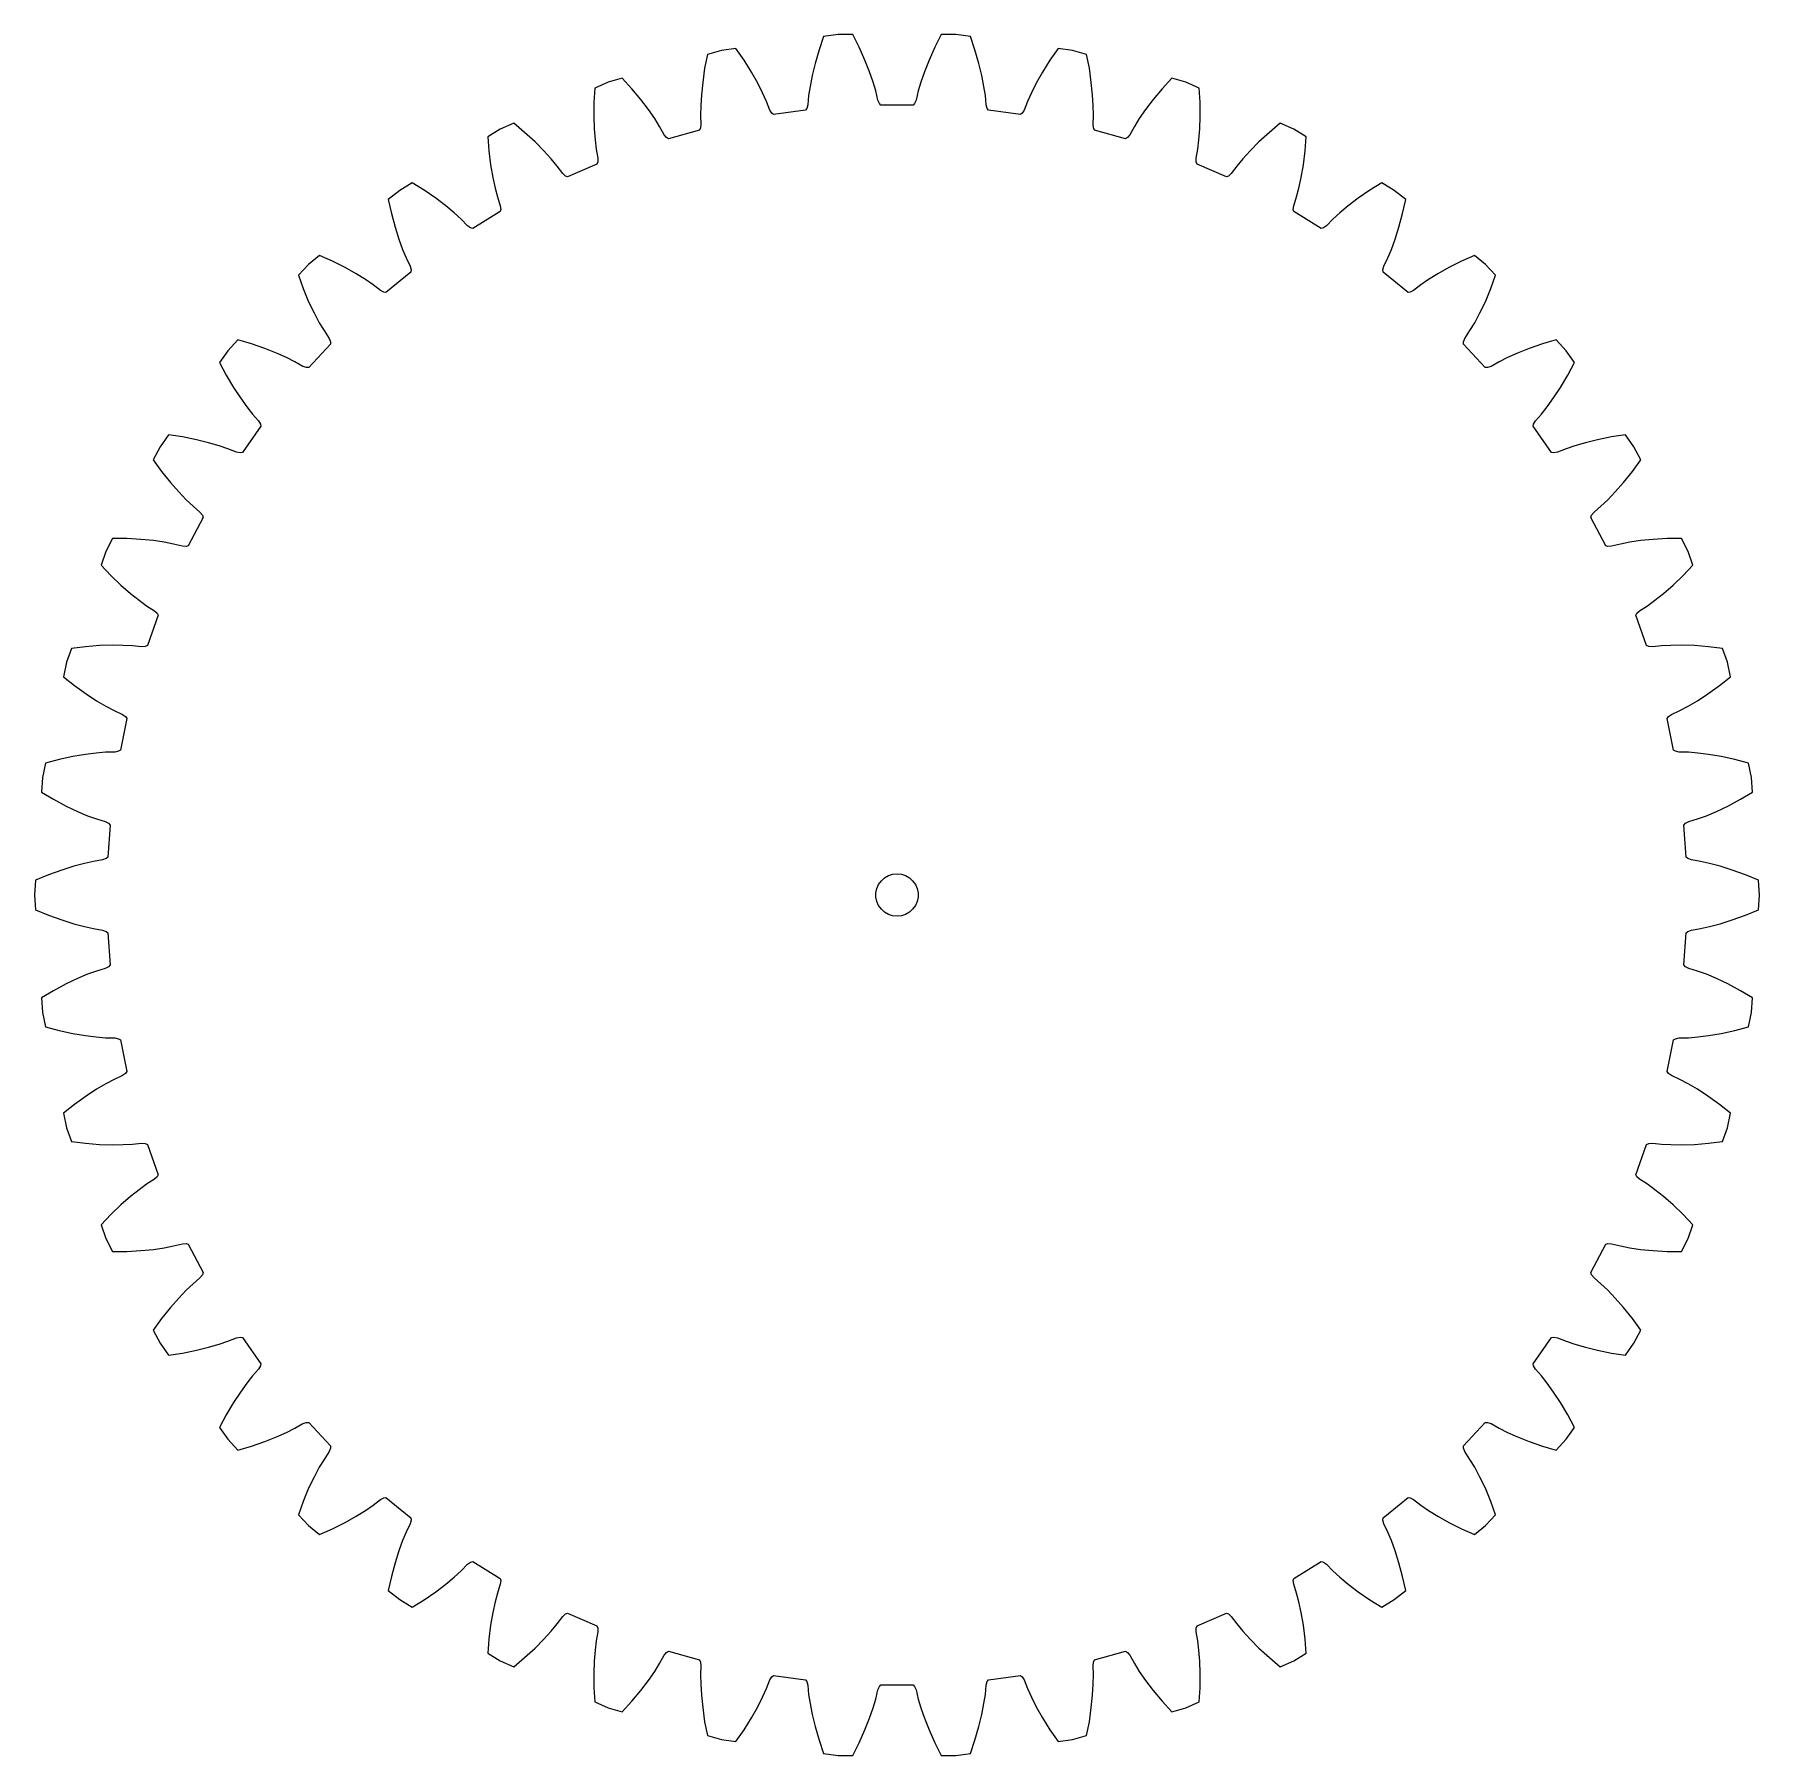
# Model space of a CAD drawing. Header units: metres. Extents: x -61 to 61, y -61 to 61.
import ezdxf

# ---------------------------------------------------------------- set-up
doc = ezdxf.new("R2010")
doc.units = ezdxf.units.M

msp = doc.modelspace()

# ---------------------------------------------------------------- linework, layer by layer
for p, q in [((-11.41, 59.98), (-12.43, 59.84)), ((-10.84, 59.16), (-11.41, 59.98)), ((-5.2, 60.83), (-5.52, 59.89)), ((-4.17, 60.97), (-5.2, 60.83)), ((-3.13, 60.97), (-4.17, 60.97)), ((-2.68, 60.08), (-3.13, 60.97)), ((-2.27, 59.16), (-2.68, 60.08)), ((2.68, 60.08), (2.27, 59.16)), ((3.13, 60.97), (2.68, 60.08)), ((4.17, 60.97), (3.13, 60.97)), ((5.2, 60.83), (4.17, 60.97)), ((5.52, 59.89), (5.2, 60.83)), ((11.41, 59.98), (10.84, 59.16)), ((12.43, 59.84), (11.41, 59.98)), ((-13.43, 59.56), (-13.63, 58.58)), ((-12.43, 59.84), (-13.43, 59.56)), ((-10.31, 58.3), (-10.84, 59.16)), ((-5.8, 58.92), (-6.02, 58.06)), ((-5.52, 59.89), (-5.8, 58.92)), ((-1.95, 58.33), (-2.27, 59.16)), ((2.27, 59.16), (1.95, 58.33)), ((5.8, 58.92), (5.52, 59.89)), ((6.02, 58.06), (5.8, 58.92)), ((10.84, 59.16), (10.31, 58.3)), ((13.43, 59.56), (12.43, 59.84)), ((13.63, 58.58), (13.43, 59.56)), ((-20.47, 57.59), (-21.42, 57.17)), ((-19.47, 57.87), (-20.47, 57.59)), ((-18.79, 57.13), (-19.47, 57.87)), ((-13.77, 57.58), (-13.86, 56.7)), ((-13.63, 58.58), (-13.77, 57.58)), ((-9.87, 57.53), (-10.31, 58.3)), ((-9.52, 56.83), (-9.87, 57.53)), ((-6.02, 58.06), (-6.16, 57.29)), ((-1.7, 57.6), (-1.95, 58.33)), ((-1.51, 56.97), (-1.7, 57.6)), ((1.7, 57.6), (1.51, 56.97)), ((1.95, 58.33), (1.7, 57.6)), ((6.16, 57.29), (6.02, 58.06)), ((9.87, 57.53), (9.52, 56.83)), ((10.31, 58.3), (9.87, 57.53)), ((13.77, 57.58), (13.63, 58.58)), ((13.86, 56.7), (13.77, 57.58)), ((19.47, 57.87), (18.79, 57.13)), ((20.47, 57.59), (19.47, 57.87)), ((21.42, 57.17), (20.47, 57.59)), ((-21.42, 57.17), (-21.48, 56.18)), ((-18.15, 56.36), (-18.79, 57.13)), ((-17.61, 55.65), (-18.15, 56.36)), ((-13.86, 56.7), (-13.91, 55.92)), ((-9.25, 56.23), (-9.52, 56.83)), ((-9.01, 55.62), (-9.25, 56.23)), ((-6.26, 56.64), (-6.33, 55.99)), ((-6.16, 57.29), (-6.26, 56.64)), ((-1.36, 56.33), (-1.51, 56.97)), ((-1.25, 56.09), (-1.36, 56.33)), ((1.36, 56.33), (1.25, 56.09)), ((1.51, 56.97), (1.36, 56.33)), ((6.26, 56.64), (6.16, 57.29)), ((6.33, 55.99), (6.26, 56.64)), ((9.25, 56.23), (9.01, 55.62)), ((9.52, 56.83), (9.25, 56.23)), ((13.91, 55.92), (13.86, 56.7)), ((18.15, 56.36), (17.61, 55.65)), ((18.79, 57.13), (18.15, 56.36)), ((21.48, 56.18), (21.42, 57.17)), ((-21.48, 56.18), (-21.49, 55.17)), ((-21.49, 55.17), (-21.46, 54.28)), ((-17.17, 55.01), (-17.61, 55.65)), ((-16.82, 54.45), (-17.17, 55.01)), ((-13.91, 55.92), (-13.92, 55.26)), ((-13.92, 55.26), (-13.89, 54.61)), ((-8.88, 55.39), (-9.01, 55.62)), ((-8.75, 55.3), (-8.88, 55.39)), ((-6.49, 55.61), (-8.75, 55.3)), ((-6.4, 55.74), (-6.49, 55.61)), ((-6.33, 55.99), (-6.4, 55.74)), ((-1.14, 55.97), (-1.25, 56.09)), ((1.14, 55.97), (-1.14, 55.97)), ((1.25, 56.09), (1.14, 55.97)), ((6.4, 55.74), (6.33, 55.99)), ((6.49, 55.61), (6.4, 55.74)), ((8.75, 55.3), (6.49, 55.61)), ((8.88, 55.39), (8.75, 55.3)), ((9.01, 55.62), (8.88, 55.39)), ((13.89, 54.61), (13.92, 55.26)), ((13.92, 55.26), (13.91, 55.92)), ((17.17, 55.01), (16.82, 54.45)), ((17.61, 55.65), (17.17, 55.01)), ((21.46, 54.28), (21.49, 55.17)), ((21.49, 55.17), (21.48, 56.18)), ((-28.12, 54.26), (-29, 53.72)), ((-27.16, 54.68), (-28.12, 54.26)), ((-26.4, 54.04), (-27.16, 54.68)), ((-25.65, 53.36), (-26.4, 54.04)), ((-21.46, 54.28), (-21.39, 53.51)), ((-16.5, 53.87), (-16.82, 54.45)), ((-16.34, 53.67), (-16.5, 53.87)), ((-14, 54.2), (-16.2, 53.59)), ((-13.93, 54.35), (-14, 54.2)), ((-13.89, 54.61), (-13.93, 54.35)), ((13.93, 54.35), (13.89, 54.61)), ((14, 54.2), (13.93, 54.35)), ((16.2, 53.59), (14, 54.2)), ((16.5, 53.87), (16.34, 53.67)), ((16.82, 54.45), (16.5, 53.87)), ((21.39, 53.51), (21.46, 54.28)), ((26.4, 54.04), (25.65, 53.36)), ((27.16, 54.68), (26.4, 54.04)), ((28.12, 54.26), (27.16, 54.68)), ((29, 53.72), (28.12, 54.26)), ((-29, 53.72), (-28.92, 52.73)), ((-28.92, 52.73), (-28.8, 51.73)), ((-25.03, 52.73), (-25.65, 53.36)), ((-24.5, 52.16), (-25.03, 52.73)), ((-21.39, 53.51), (-21.31, 52.85)), ((-21.31, 52.85), (-21.2, 52.21)), ((-16.2, 53.59), (-16.34, 53.67)), ((16.34, 53.67), (16.2, 53.59)), ((21.2, 52.21), (21.31, 52.85)), ((21.31, 52.85), (21.39, 53.51)), ((25.03, 52.73), (24.5, 52.16)), ((25.65, 53.36), (25.03, 52.73)), ((28.8, 51.73), (28.92, 52.73)), ((28.92, 52.73), (29, 53.72)), ((-28.8, 51.73), (-28.65, 50.85)), ((-24.08, 51.65), (-24.5, 52.16)), ((-23.68, 51.13), (-24.08, 51.65)), ((-21.26, 51.79), (-23.34, 50.89)), ((-21.2, 51.94), (-21.26, 51.79)), ((-21.2, 52.21), (-21.2, 51.94)), ((21.2, 51.94), (21.2, 52.21)), ((21.26, 51.79), (21.2, 51.94)), ((23.34, 50.89), (21.26, 51.79)), ((24.08, 51.65), (23.68, 51.13)), ((24.5, 52.16), (24.08, 51.65)), ((28.65, 50.85), (28.8, 51.73)), ((-34.36, 50.47), (-35.24, 49.93)), ((-33.51, 49.94), (-34.36, 50.47)), ((-28.65, 50.85), (-28.48, 50.09)), ((-23.5, 50.94), (-23.68, 51.13)), ((-23.34, 50.89), (-23.5, 50.94)), ((23.5, 50.94), (23.34, 50.89)), ((23.68, 51.13), (23.5, 50.94)), ((28.48, 50.09), (28.65, 50.85)), ((34.36, 50.47), (33.51, 49.94)), ((35.24, 49.93), (34.36, 50.47)), ((-35.24, 49.93), (-36.05, 49.27)), ((-36.05, 49.27), (-35.83, 48.3)), ((-32.68, 49.37), (-33.51, 49.94)), ((-31.97, 48.83), (-32.68, 49.37)), ((-28.48, 50.09), (-28.31, 49.46)), ((-28.31, 49.46), (-28.11, 48.83)), ((28.11, 48.83), (28.31, 49.46)), ((28.31, 49.46), (28.48, 50.09)), ((32.68, 49.37), (31.97, 48.83)), ((33.51, 49.94), (32.68, 49.37)), ((36.05, 49.27), (35.24, 49.93)), ((35.83, 48.3), (36.05, 49.27)), ((-35.83, 48.3), (-35.57, 47.33)), ((-31.38, 48.33), (-31.97, 48.83)), ((-30.89, 47.89), (-31.38, 48.33)), ((-30.43, 47.42), (-30.89, 47.89)), ((-28.11, 48.42), (-30.06, 47.23)), ((-28.11, 48.83), (-28.07, 48.57)), ((-28.07, 48.57), (-28.11, 48.42)), ((28.07, 48.57), (28.11, 48.83)), ((28.11, 48.42), (28.07, 48.57)), ((30.06, 47.23), (28.11, 48.42)), ((30.89, 47.89), (30.43, 47.42)), ((31.38, 48.33), (30.89, 47.89)), ((31.97, 48.83), (31.38, 48.33)), ((35.57, 47.33), (35.83, 48.3)), ((-35.57, 47.33), (-35.3, 46.48)), ((-35.3, 46.48), (-35.04, 45.75)), ((-30.21, 47.27), (-30.43, 47.42)), ((-30.06, 47.23), (-30.21, 47.27)), ((30.21, 47.27), (30.06, 47.23)), ((30.43, 47.42), (30.21, 47.27)), ((35.04, 45.75), (35.3, 46.48)), ((35.3, 46.48), (35.57, 47.33)), ((-40.91, 45.32), (-41.71, 44.67)), ((-40, 44.91), (-40.91, 45.32)), ((-35.04, 45.75), (-34.78, 45.14)), ((34.78, 45.14), (35.04, 45.75)), ((40.91, 45.32), (40, 44.91)), ((41.71, 44.67), (40.91, 45.32)), ((-41.71, 44.67), (-42.42, 43.91)), ((-39.1, 44.46), (-40, 44.91)), ((-38.32, 44.02), (-39.1, 44.46)), ((-37.67, 43.61), (-38.32, 44.02)), ((-34.44, 44.14), (-36.21, 42.7)), ((-34.78, 45.14), (-34.5, 44.55)), ((-34.5, 44.55), (-34.42, 44.3)), ((-34.42, 44.3), (-34.44, 44.14)), ((34.42, 44.3), (34.5, 44.55)), ((34.44, 44.14), (34.42, 44.3)), ((36.21, 42.7), (34.44, 44.14)), ((34.5, 44.55), (34.78, 45.14)), ((38.32, 44.02), (37.67, 43.61)), ((39.1, 44.46), (38.32, 44.02)), ((40, 44.91), (39.1, 44.46)), ((42.42, 43.91), (41.71, 44.67)), ((-42.42, 43.91), (-42.08, 42.97)), ((-42.08, 42.97), (-41.69, 42.04)), ((-37.12, 43.24), (-37.67, 43.61)), ((-36.6, 42.84), (-37.12, 43.24)), ((-36.37, 42.72), (-36.6, 42.84)), ((36.6, 42.84), (36.37, 42.72)), ((37.12, 43.24), (36.6, 42.84)), ((37.67, 43.61), (37.12, 43.24)), ((41.69, 42.04), (42.08, 42.97)), ((42.08, 42.97), (42.42, 43.91)), ((-41.69, 42.04), (-41.3, 41.24)), ((-36.21, 42.7), (-36.37, 42.72)), ((36.37, 42.72), (36.21, 42.7)), ((41.3, 41.24), (41.69, 42.04)), ((-41.3, 41.24), (-40.94, 40.55)), ((-40.94, 40.55), (-40.6, 39.99)), ((40.6, 39.99), (40.94, 40.55)), ((40.94, 40.55), (41.3, 41.24)), ((-46.7, 39.33), (-47.41, 38.57)), ((-45.74, 39.05), (-46.7, 39.33)), ((-40.6, 39.99), (-40.24, 39.44)), ((-40.24, 39.44), (-40.14, 39.2)), ((-40.14, 39.2), (-40.13, 39.04)), ((40.13, 39.04), (40.14, 39.2)), ((40.14, 39.2), (40.24, 39.44)), ((40.24, 39.44), (40.6, 39.99)), ((46.7, 39.33), (45.74, 39.05)), ((47.41, 38.57), (46.7, 39.33)), ((-47.41, 38.57), (-48.01, 37.72)), ((-44.79, 38.72), (-45.74, 39.05)), ((-43.96, 38.39), (-44.79, 38.72)), ((-43.25, 38.08), (-43.96, 38.39)), ((-42.66, 37.78), (-43.25, 38.08)), ((-40.13, 39.04), (-41.68, 37.37)), ((41.68, 37.37), (40.13, 39.04)), ((43.25, 38.08), (42.66, 37.78)), ((43.96, 38.39), (43.25, 38.08)), ((44.79, 38.72), (43.96, 38.39)), ((45.74, 39.05), (44.79, 38.72)), ((48.01, 37.72), (47.41, 38.57)), ((-48.01, 37.72), (-47.54, 36.84)), ((-47.54, 36.84), (-47.02, 35.97)), ((-42.09, 37.46), (-42.66, 37.78)), ((-41.85, 37.37), (-42.09, 37.46)), ((-41.68, 37.37), (-41.85, 37.37)), ((41.85, 37.37), (41.68, 37.37)), ((42.09, 37.46), (41.85, 37.37)), ((42.66, 37.78), (42.09, 37.46)), ((47.02, 35.97), (47.54, 36.84)), ((47.54, 36.84), (48.01, 37.72)), ((-47.02, 35.97), (-46.53, 35.23)), ((46.53, 35.23), (47.02, 35.97)), ((-46.53, 35.23), (-46.08, 34.6)), ((-46.08, 34.6), (-45.67, 34.08)), ((45.67, 34.08), (46.08, 34.6)), ((46.08, 34.6), (46.53, 35.23)), ((-45.07, 33.21), (-46.38, 31.35)), ((-45.67, 34.08), (-45.24, 33.59)), ((-45.24, 33.59), (-45.1, 33.37)), ((-45.1, 33.37), (-45.07, 33.21)), ((45.07, 33.21), (45.1, 33.37)), ((46.38, 31.35), (45.07, 33.21)), ((45.1, 33.37), (45.24, 33.59)), ((45.24, 33.59), (45.67, 34.08)), ((-51.62, 32.6), (-52.22, 31.75)), ((-50.63, 32.46), (-51.62, 32.6)), ((-49.64, 32.26), (-50.63, 32.46)), ((-48.78, 32.05), (-49.64, 32.26)), ((-48.03, 31.83), (-48.78, 32.05)), ((-47.41, 31.62), (-48.03, 31.83)), ((48.03, 31.83), (47.41, 31.62)), ((48.78, 32.05), (48.03, 31.83)), ((49.64, 32.26), (48.78, 32.05)), ((50.63, 32.46), (49.64, 32.26)), ((51.62, 32.6), (50.63, 32.46)), ((52.22, 31.75), (51.62, 32.6)), ((-52.22, 31.75), (-52.7, 30.83)), ((-52.7, 30.83), (-52.11, 30.02)), ((-46.8, 31.38), (-47.41, 31.62)), ((-46.54, 31.32), (-46.8, 31.38)), ((-46.38, 31.35), (-46.54, 31.32)), ((46.54, 31.32), (46.38, 31.35)), ((46.8, 31.38), (46.54, 31.32)), ((47.41, 31.62), (46.8, 31.38)), ((52.11, 30.02), (52.7, 30.83)), ((52.7, 30.83), (52.22, 31.75)), ((-52.11, 30.02), (-51.48, 29.24)), ((51.48, 29.24), (52.11, 30.02)), ((-51.48, 29.24), (-50.9, 28.57)), ((-50.9, 28.57), (-50.36, 28)), ((50.36, 28), (50.9, 28.57)), ((50.9, 28.57), (51.48, 29.24)), ((-50.36, 28), (-49.88, 27.55)), ((-49.88, 27.55), (-49.39, 27.12)), ((-49.39, 27.12), (-49.22, 26.92)), ((-49.22, 26.92), (-49.17, 26.76)), ((49.17, 26.76), (49.22, 26.92)), ((49.22, 26.92), (49.39, 27.12)), ((49.39, 27.12), (49.88, 27.55)), ((49.88, 27.55), (50.36, 28)), ((-49.17, 26.76), (-50.22, 24.74)), ((50.22, 24.74), (49.17, 26.76)), ((-55.58, 25.27), (-56.06, 24.35)), ((-54.58, 25.26), (-55.58, 25.27)), ((-53.57, 25.2), (-54.58, 25.26)), ((-52.69, 25.11), (-53.57, 25.2)), ((-51.92, 24.99), (-52.69, 25.11)), ((-51.27, 24.87), (-51.92, 24.99)), ((-50.64, 24.71), (-51.27, 24.87)), ((-50.38, 24.69), (-50.64, 24.71)), ((-50.22, 24.74), (-50.38, 24.69)), ((50.38, 24.69), (50.22, 24.74)), ((50.64, 24.71), (50.38, 24.69)), ((51.27, 24.87), (50.64, 24.71)), ((51.92, 24.99), (51.27, 24.87)), ((52.69, 25.11), (51.92, 24.99)), ((53.57, 25.2), (52.69, 25.11)), ((54.58, 25.26), (53.57, 25.2)), ((55.58, 25.27), (54.58, 25.26)), ((56.06, 24.35), (55.58, 25.27)), ((-56.06, 24.35), (-56.4, 23.37)), ((-56.4, 23.37), (-55.71, 22.65)), ((55.71, 22.65), (56.4, 23.37)), ((56.4, 23.37), (56.06, 24.35)), ((-55.71, 22.65), (-54.99, 21.95)), ((54.99, 21.95), (55.71, 22.65)), ((-54.99, 21.95), (-54.31, 21.37)), ((-54.31, 21.37), (-53.71, 20.89)), ((-53.71, 20.89), (-53.17, 20.5)), ((53.17, 20.5), (53.71, 20.89)), ((53.71, 20.89), (54.31, 21.37)), ((54.31, 21.37), (54.99, 21.95)), ((-53.17, 20.5), (-52.62, 20.14)), ((-52.36, 19.82), (-53.12, 17.67)), ((-52.62, 20.14), (-52.43, 19.96)), ((-52.43, 19.96), (-52.36, 19.82)), ((52.36, 19.82), (52.43, 19.96)), ((53.12, 17.67), (52.36, 19.82)), ((52.43, 19.96), (52.62, 20.14)), ((52.62, 20.14), (53.17, 20.5)), ((-58.5, 17.47), (-58.85, 16.49)), ((-57.51, 17.59), (-58.5, 17.47)), ((-56.51, 17.67), (-57.51, 17.59)), ((-55.62, 17.7), (-56.51, 17.67)), ((-54.84, 17.69), (-55.62, 17.7)), ((-54.18, 17.65), (-54.84, 17.69)), ((-53.53, 17.59), (-54.18, 17.65)), ((-53.27, 17.6), (-53.53, 17.59)), ((-53.12, 17.67), (-53.27, 17.6)), ((53.27, 17.6), (53.12, 17.67)), ((53.53, 17.59), (53.27, 17.6)), ((54.18, 17.65), (53.53, 17.59)), ((54.84, 17.69), (54.18, 17.65)), ((55.62, 17.7), (54.84, 17.69)), ((56.51, 17.67), (55.62, 17.7)), ((57.51, 17.59), (56.51, 17.67)), ((58.5, 17.47), (57.51, 17.59)), ((58.85, 16.49), (58.5, 17.47)), ((-58.85, 16.49), (-59.06, 15.47)), ((59.06, 15.47), (58.85, 16.49)), ((-59.06, 15.47), (-58.28, 14.85)), ((-58.28, 14.85), (-57.46, 14.26)), ((57.46, 14.26), (58.28, 14.85)), ((58.28, 14.85), (59.06, 15.47)), ((-57.46, 14.26), (-56.72, 13.77)), ((-56.72, 13.77), (-56.05, 13.38)), ((56.05, 13.38), (56.72, 13.77)), ((56.72, 13.77), (57.46, 14.26)), ((-56.05, 13.38), (-55.47, 13.07)), ((-55.47, 13.07), (-54.88, 12.79)), ((-54.57, 12.5), (-55.03, 10.27)), ((-54.88, 12.79), (-54.66, 12.64)), ((-54.66, 12.64), (-54.57, 12.5)), ((54.57, 12.5), (54.66, 12.64)), ((55.03, 10.27), (54.57, 12.5)), ((54.66, 12.64), (54.88, 12.79)), ((54.88, 12.79), (55.47, 13.07)), ((55.47, 13.07), (56.05, 13.38)), ((-58.39, 9.81), (-59.37, 9.6)), ((-57.51, 9.96), (-58.39, 9.81)), ((-56.74, 10.06), (-57.51, 9.96)), ((-56.08, 10.11), (-56.74, 10.06)), ((-55.43, 10.13), (-56.08, 10.11)), ((-55.17, 10.18), (-55.43, 10.13)), ((-55.03, 10.27), (-55.17, 10.18)), ((55.17, 10.18), (55.03, 10.27)), ((55.43, 10.13), (55.17, 10.18)), ((56.08, 10.11), (55.43, 10.13)), ((56.74, 10.06), (56.08, 10.11)), ((57.51, 9.96), (56.74, 10.06)), ((58.39, 9.81), (57.51, 9.96)), ((59.37, 9.6), (58.39, 9.81)), ((-60.33, 9.34), (-60.55, 8.32)), ((-59.37, 9.6), (-60.33, 9.34)), ((60.33, 9.34), (59.37, 9.6)), ((60.55, 8.32), (60.33, 9.34)), ((-60.55, 8.32), (-60.62, 7.29)), ((60.62, 7.29), (60.55, 8.32)), ((-60.62, 7.29), (-59.76, 6.78)), ((-59.76, 6.78), (-58.87, 6.3)), ((-58.87, 6.3), (-58.06, 5.92)), ((58.06, 5.92), (58.87, 6.3)), ((58.87, 6.3), (59.76, 6.78)), ((59.76, 6.78), (60.62, 7.29)), ((-58.06, 5.92), (-57.35, 5.62)), ((-57.35, 5.62), (-56.73, 5.39)), ((-56.73, 5.39), (-56.11, 5.2)), ((-56.11, 5.2), (-55.87, 5.08)), ((-55.76, 4.96), (-55.92, 2.68)), ((-55.87, 5.08), (-55.76, 4.96)), ((55.76, 4.96), (55.87, 5.08)), ((55.92, 2.68), (55.76, 4.96)), ((55.87, 5.08), (56.11, 5.2)), ((56.11, 5.2), (56.73, 5.39)), ((56.73, 5.39), (57.35, 5.62)), ((57.35, 5.62), (58.06, 5.92)), ((-56.29, 2.49), (-56.94, 2.38)), ((-56.04, 2.58), (-56.29, 2.49)), ((-55.92, 2.68), (-56.04, 2.58)), ((56.04, 2.58), (55.92, 2.68)), ((56.29, 2.49), (56.04, 2.58)), ((56.94, 2.38), (56.29, 2.49)), ((-60.12, 1.42), (-61.04, 1.04)), ((-59.18, 1.77), (-60.12, 1.42)), ((-58.33, 2.04), (-59.18, 1.77)), ((-57.58, 2.24), (-58.33, 2.04)), ((-56.94, 2.38), (-57.58, 2.24)), ((-0.88, 1.21), (-0.61, 1.37)), ((-0.61, 1.37), (-0.31, 1.47)), ((-0.31, 1.47), (0, 1.5)), ((0, 1.5), (0.31, 1.47)), ((0.31, 1.47), (0.61, 1.37)), ((0.61, 1.37), (0.88, 1.21)), ((57.58, 2.24), (56.94, 2.38)), ((58.33, 2.04), (57.58, 2.24)), ((59.18, 1.77), (58.33, 2.04)), ((60.12, 1.42), (59.18, 1.77)), ((61.04, 1.04), (60.12, 1.42)), ((-61.04, 1.04), (-61.12, 0)), ((-1.49, 0.16), (-1.43, 0.46)), ((-1.49, -0.16), (-1.49, 0.16)), ((-1.43, 0.46), (-1.3, 0.75)), ((-1.3, 0.75), (-1.11, 1)), ((-1.11, 1), (-0.88, 1.21)), ((0.88, 1.21), (1.11, 1)), ((1.11, 1), (1.3, 0.75)), ((1.3, 0.75), (1.43, 0.46)), ((1.43, 0.46), (1.49, 0.16)), ((1.49, 0.16), (1.49, -0.16)), ((61.12, 0), (61.04, 1.04)), ((61.04, -1.04), (61.12, 0)), ((-61.12, 0), (-61.04, -1.04)), ((-61.04, -1.04), (-60.12, -1.42)), ((-1.43, -0.46), (-1.49, -0.16)), ((-1.3, -0.75), (-1.43, -0.46)), ((-1.11, -1), (-1.3, -0.75)), ((-0.88, -1.21), (-1.11, -1)), ((-0.61, -1.37), (-0.88, -1.21)), ((0.88, -1.21), (0.61, -1.37)), ((1.11, -1), (0.88, -1.21)), ((1.3, -0.75), (1.11, -1)), ((1.43, -0.46), (1.3, -0.75)), ((1.49, -0.16), (1.43, -0.46)), ((60.12, -1.42), (61.04, -1.04)), ((-60.12, -1.42), (-59.18, -1.77)), ((-59.18, -1.77), (-58.33, -2.04)), ((-58.33, -2.04), (-57.58, -2.24)), ((-57.58, -2.24), (-56.94, -2.38)), ((-56.94, -2.38), (-56.29, -2.49)), ((-0.31, -1.47), (-0.61, -1.37)), ((0, -1.5), (-0.31, -1.47)), ((0.31, -1.47), (0, -1.5)), ((0.61, -1.37), (0.31, -1.47)), ((56.29, -2.49), (56.94, -2.38)), ((56.94, -2.38), (57.58, -2.24)), ((57.58, -2.24), (58.33, -2.04)), ((58.33, -2.04), (59.18, -1.77)), ((59.18, -1.77), (60.12, -1.42)), ((-56.29, -2.49), (-56.04, -2.58)), ((-56.04, -2.58), (-55.92, -2.68)), ((-55.92, -2.68), (-55.76, -4.96)), ((55.76, -4.96), (55.92, -2.68)), ((55.92, -2.68), (56.04, -2.58)), ((56.04, -2.58), (56.29, -2.49)), ((-58.06, -5.92), (-58.87, -6.3)), ((-57.35, -5.62), (-58.06, -5.92)), ((-56.73, -5.39), (-57.35, -5.62)), ((-56.11, -5.2), (-56.73, -5.39)), ((-55.87, -5.08), (-56.11, -5.2)), ((-55.76, -4.96), (-55.87, -5.08)), ((55.87, -5.08), (55.76, -4.96)), ((56.11, -5.2), (55.87, -5.08)), ((56.73, -5.39), (56.11, -5.2)), ((57.35, -5.62), (56.73, -5.39)), ((58.06, -5.92), (57.35, -5.62)), ((58.87, -6.3), (58.06, -5.92)), ((-59.76, -6.78), (-60.62, -7.29)), ((-60.62, -7.29), (-60.55, -8.32)), ((-58.87, -6.3), (-59.76, -6.78)), ((59.76, -6.78), (58.87, -6.3)), ((60.62, -7.29), (59.76, -6.78)), ((60.55, -8.32), (60.62, -7.29)), ((-60.55, -8.32), (-60.33, -9.34)), ((60.33, -9.34), (60.55, -8.32)), ((-60.33, -9.34), (-59.37, -9.6)), ((-59.37, -9.6), (-58.39, -9.81)), ((58.39, -9.81), (59.37, -9.6)), ((59.37, -9.6), (60.33, -9.34)), ((-58.39, -9.81), (-57.51, -9.96)), ((-57.51, -9.96), (-56.74, -10.06)), ((-56.74, -10.06), (-56.08, -10.11)), ((-56.08, -10.11), (-55.43, -10.13)), ((-55.43, -10.13), (-55.17, -10.18)), ((-55.17, -10.18), (-55.03, -10.27)), ((-55.03, -10.27), (-54.57, -12.5)), ((54.57, -12.5), (55.03, -10.27)), ((55.03, -10.27), (55.17, -10.18)), ((55.17, -10.18), (55.43, -10.13)), ((55.43, -10.13), (56.08, -10.11)), ((56.08, -10.11), (56.74, -10.06)), ((56.74, -10.06), (57.51, -9.96)), ((57.51, -9.96), (58.39, -9.81)), ((-56.05, -13.38), (-56.72, -13.77)), ((-55.47, -13.07), (-56.05, -13.38)), ((-54.88, -12.79), (-55.47, -13.07)), ((-54.66, -12.64), (-54.88, -12.79)), ((-54.57, -12.5), (-54.66, -12.64)), ((54.66, -12.64), (54.57, -12.5)), ((54.88, -12.79), (54.66, -12.64)), ((55.47, -13.07), (54.88, -12.79)), ((56.05, -13.38), (55.47, -13.07)), ((56.72, -13.77), (56.05, -13.38)), ((-57.46, -14.26), (-58.28, -14.85)), ((-56.72, -13.77), (-57.46, -14.26)), ((57.46, -14.26), (56.72, -13.77)), ((58.28, -14.85), (57.46, -14.26)), ((-58.28, -14.85), (-59.06, -15.47)), ((-59.06, -15.47), (-58.85, -16.49)), ((59.06, -15.47), (58.28, -14.85)), ((58.85, -16.49), (59.06, -15.47)), ((-58.85, -16.49), (-58.5, -17.47)), ((58.5, -17.47), (58.85, -16.49)), ((-58.5, -17.47), (-57.51, -17.59)), ((-57.51, -17.59), (-56.51, -17.67)), ((-56.51, -17.67), (-55.62, -17.7)), ((-55.62, -17.7), (-54.84, -17.69)), ((-54.84, -17.69), (-54.18, -17.65)), ((-54.18, -17.65), (-53.53, -17.59)), ((-53.53, -17.59), (-53.27, -17.6)), ((-53.27, -17.6), (-53.12, -17.67)), ((-53.12, -17.67), (-52.36, -19.82)), ((52.36, -19.82), (53.12, -17.67)), ((53.12, -17.67), (53.27, -17.6)), ((53.27, -17.6), (53.53, -17.59)), ((53.53, -17.59), (54.18, -17.65)), ((54.18, -17.65), (54.84, -17.69)), ((54.84, -17.69), (55.62, -17.7)), ((55.62, -17.7), (56.51, -17.67)), ((56.51, -17.67), (57.51, -17.59)), ((57.51, -17.59), (58.5, -17.47)), ((-53.17, -20.5), (-53.71, -20.89)), ((-52.62, -20.14), (-53.17, -20.5)), ((-52.43, -19.96), (-52.62, -20.14)), ((-52.36, -19.82), (-52.43, -19.96)), ((52.43, -19.96), (52.36, -19.82)), ((52.62, -20.14), (52.43, -19.96)), ((53.17, -20.5), (52.62, -20.14)), ((53.71, -20.89), (53.17, -20.5)), ((-54.99, -21.95), (-55.71, -22.65)), ((-54.31, -21.37), (-54.99, -21.95)), ((-53.71, -20.89), (-54.31, -21.37)), ((54.31, -21.37), (53.71, -20.89)), ((54.99, -21.95), (54.31, -21.37)), ((55.71, -22.65), (54.99, -21.95)), ((-55.71, -22.65), (-56.4, -23.37)), ((56.4, -23.37), (55.71, -22.65)), ((-56.4, -23.37), (-56.06, -24.35)), ((-56.06, -24.35), (-55.58, -25.27)), ((55.58, -25.27), (56.06, -24.35)), ((56.06, -24.35), (56.4, -23.37)), ((-55.58, -25.27), (-54.58, -25.26)), ((-54.58, -25.26), (-53.57, -25.2)), ((-53.57, -25.2), (-52.69, -25.11)), ((-52.69, -25.11), (-51.92, -24.99)), ((-51.92, -24.99), (-51.27, -24.87)), ((-51.27, -24.87), (-50.64, -24.71)), ((-50.64, -24.71), (-50.38, -24.69)), ((-50.38, -24.69), (-50.22, -24.74)), ((-50.22, -24.74), (-49.17, -26.76)), ((49.17, -26.76), (50.22, -24.74)), ((50.22, -24.74), (50.38, -24.69)), ((50.38, -24.69), (50.64, -24.71)), ((50.64, -24.71), (51.27, -24.87)), ((51.27, -24.87), (51.92, -24.99)), ((51.92, -24.99), (52.69, -25.11)), ((52.69, -25.11), (53.57, -25.2)), ((53.57, -25.2), (54.58, -25.26)), ((54.58, -25.26), (55.58, -25.27)), ((-49.17, -26.76), (-49.22, -26.92)), ((49.22, -26.92), (49.17, -26.76)), ((-50.36, -28), (-50.9, -28.57)), ((-49.88, -27.55), (-50.36, -28)), ((-49.39, -27.12), (-49.88, -27.55)), ((-49.22, -26.92), (-49.39, -27.12)), ((49.39, -27.12), (49.22, -26.92)), ((49.88, -27.55), (49.39, -27.12)), ((50.36, -28), (49.88, -27.55)), ((50.9, -28.57), (50.36, -28)), ((-51.48, -29.24), (-52.11, -30.02)), ((-50.9, -28.57), (-51.48, -29.24)), ((51.48, -29.24), (50.9, -28.57)), ((52.11, -30.02), (51.48, -29.24)), ((-52.11, -30.02), (-52.7, -30.83)), ((52.7, -30.83), (52.11, -30.02)), ((-52.7, -30.83), (-52.22, -31.75)), ((-52.22, -31.75), (-51.62, -32.6)), ((-48.03, -31.83), (-47.41, -31.62)), ((-47.41, -31.62), (-46.8, -31.38)), ((-46.8, -31.38), (-46.54, -31.32)), ((-46.54, -31.32), (-46.38, -31.35)), ((-46.38, -31.35), (-45.07, -33.21)), ((45.07, -33.21), (46.38, -31.35)), ((46.38, -31.35), (46.54, -31.32)), ((46.54, -31.32), (46.8, -31.38)), ((46.8, -31.38), (47.41, -31.62)), ((47.41, -31.62), (48.03, -31.83)), ((51.62, -32.6), (52.22, -31.75)), ((52.22, -31.75), (52.7, -30.83)), ((-51.62, -32.6), (-50.63, -32.46)), ((-50.63, -32.46), (-49.64, -32.26)), ((-49.64, -32.26), (-48.78, -32.05)), ((-48.78, -32.05), (-48.03, -31.83)), ((48.03, -31.83), (48.78, -32.05)), ((48.78, -32.05), (49.64, -32.26)), ((49.64, -32.26), (50.63, -32.46)), ((50.63, -32.46), (51.62, -32.6)), ((-45.67, -34.08), (-46.08, -34.6)), ((-45.24, -33.59), (-45.67, -34.08)), ((-45.1, -33.37), (-45.24, -33.59)), ((-45.07, -33.21), (-45.1, -33.37)), ((45.1, -33.37), (45.07, -33.21)), ((45.24, -33.59), (45.1, -33.37)), ((45.67, -34.08), (45.24, -33.59)), ((46.08, -34.6), (45.67, -34.08)), ((-46.53, -35.23), (-47.02, -35.97)), ((-46.08, -34.6), (-46.53, -35.23)), ((46.53, -35.23), (46.08, -34.6)), ((47.02, -35.97), (46.53, -35.23)), ((-47.02, -35.97), (-47.54, -36.84)), ((47.54, -36.84), (47.02, -35.97)), ((-47.54, -36.84), (-48.01, -37.72)), ((-48.01, -37.72), (-47.41, -38.57)), ((-43.25, -38.08), (-42.66, -37.78)), ((-42.66, -37.78), (-42.09, -37.46)), ((-42.09, -37.46), (-41.85, -37.37)), ((-41.85, -37.37), (-41.68, -37.37)), ((-41.68, -37.37), (-40.13, -39.04)), ((40.13, -39.04), (41.68, -37.37)), ((41.68, -37.37), (41.85, -37.37)), ((41.85, -37.37), (42.09, -37.46)), ((42.09, -37.46), (42.66, -37.78)), ((42.66, -37.78), (43.25, -38.08)), ((47.41, -38.57), (48.01, -37.72)), ((48.01, -37.72), (47.54, -36.84)), ((-47.41, -38.57), (-46.7, -39.33)), ((-46.7, -39.33), (-45.74, -39.05)), ((-45.74, -39.05), (-44.79, -38.72)), ((-44.79, -38.72), (-43.96, -38.39)), ((-43.96, -38.39), (-43.25, -38.08)), ((-40.13, -39.04), (-40.14, -39.2)), ((40.14, -39.2), (40.13, -39.04)), ((43.25, -38.08), (43.96, -38.39)), ((43.96, -38.39), (44.79, -38.72)), ((44.79, -38.72), (45.74, -39.05)), ((45.74, -39.05), (46.7, -39.33)), ((46.7, -39.33), (47.41, -38.57)), ((-40.6, -39.99), (-40.94, -40.55)), ((-40.24, -39.44), (-40.6, -39.99)), ((-40.14, -39.2), (-40.24, -39.44)), ((40.24, -39.44), (40.14, -39.2)), ((40.6, -39.99), (40.24, -39.44)), ((40.94, -40.55), (40.6, -39.99)), ((-41.3, -41.24), (-41.69, -42.04)), ((-40.94, -40.55), (-41.3, -41.24)), ((41.3, -41.24), (40.94, -40.55)), ((41.69, -42.04), (41.3, -41.24)), ((-41.69, -42.04), (-42.08, -42.97)), ((-36.6, -42.84), (-36.37, -42.72)), ((-36.37, -42.72), (-36.21, -42.7)), ((-36.21, -42.7), (-34.44, -44.14)), ((34.44, -44.14), (36.21, -42.7)), ((36.21, -42.7), (36.37, -42.72)), ((36.37, -42.72), (36.6, -42.84)), ((42.08, -42.97), (41.69, -42.04)), ((-42.08, -42.97), (-42.42, -43.91)), ((-42.42, -43.91), (-41.71, -44.67)), ((-38.32, -44.02), (-37.67, -43.61)), ((-37.67, -43.61), (-37.12, -43.24)), ((-37.12, -43.24), (-36.6, -42.84)), ((36.6, -42.84), (37.12, -43.24)), ((37.12, -43.24), (37.67, -43.61)), ((37.67, -43.61), (38.32, -44.02)), ((41.71, -44.67), (42.42, -43.91)), ((42.42, -43.91), (42.08, -42.97)), ((-41.71, -44.67), (-40.91, -45.32)), ((-40.91, -45.32), (-40, -44.91)), ((-40, -44.91), (-39.1, -44.46)), ((-39.1, -44.46), (-38.32, -44.02)), ((-34.78, -45.14), (-35.04, -45.75)), ((-34.5, -44.55), (-34.78, -45.14)), ((-34.42, -44.3), (-34.5, -44.55)), ((-34.44, -44.14), (-34.42, -44.3)), ((34.42, -44.3), (34.44, -44.14)), ((34.5, -44.55), (34.42, -44.3)), ((34.78, -45.14), (34.5, -44.55)), ((35.04, -45.75), (34.78, -45.14)), ((38.32, -44.02), (39.1, -44.46)), ((39.1, -44.46), (40, -44.91)), ((40, -44.91), (40.91, -45.32)), ((40.91, -45.32), (41.71, -44.67)), ((-35.04, -45.75), (-35.3, -46.48)), ((35.3, -46.48), (35.04, -45.75)), ((-35.57, -47.33), (-35.83, -48.3)), ((-35.3, -46.48), (-35.57, -47.33)), ((-30.89, -47.89), (-30.43, -47.42)), ((-30.43, -47.42), (-30.21, -47.27)), ((-30.21, -47.27), (-30.06, -47.23)), ((-30.06, -47.23), (-28.11, -48.42)), ((28.11, -48.42), (30.06, -47.23)), ((30.06, -47.23), (30.21, -47.27)), ((30.21, -47.27), (30.43, -47.42)), ((30.43, -47.42), (30.89, -47.89)), ((35.57, -47.33), (35.3, -46.48)), ((35.83, -48.3), (35.57, -47.33)), ((-35.83, -48.3), (-36.05, -49.27)), ((-32.68, -49.37), (-31.97, -48.83)), ((-31.97, -48.83), (-31.38, -48.33)), ((-31.38, -48.33), (-30.89, -47.89)), ((-28.11, -48.83), (-28.31, -49.46)), ((-28.11, -48.42), (-28.07, -48.57)), ((-28.07, -48.57), (-28.11, -48.83)), ((28.07, -48.57), (28.11, -48.42)), ((28.11, -48.83), (28.07, -48.57)), ((28.31, -49.46), (28.11, -48.83)), ((30.89, -47.89), (31.38, -48.33)), ((31.38, -48.33), (31.97, -48.83)), ((31.97, -48.83), (32.68, -49.37)), ((36.05, -49.27), (35.83, -48.3)), ((-36.05, -49.27), (-35.24, -49.93)), ((-35.24, -49.93), (-34.36, -50.47)), ((-34.36, -50.47), (-33.51, -49.94)), ((-33.51, -49.94), (-32.68, -49.37)), ((-28.48, -50.09), (-28.65, -50.85)), ((-28.31, -49.46), (-28.48, -50.09)), ((28.48, -50.09), (28.31, -49.46)), ((28.65, -50.85), (28.48, -50.09)), ((32.68, -49.37), (33.51, -49.94)), ((33.51, -49.94), (34.36, -50.47)), ((34.36, -50.47), (35.24, -49.93)), ((35.24, -49.93), (36.05, -49.27)), ((-28.65, -50.85), (-28.8, -51.73)), ((-24.08, -51.65), (-23.68, -51.13)), ((-23.68, -51.13), (-23.5, -50.94)), ((-23.5, -50.94), (-23.34, -50.89)), ((-23.34, -50.89), (-21.26, -51.79)), ((21.26, -51.79), (23.34, -50.89)), ((23.34, -50.89), (23.5, -50.94)), ((23.5, -50.94), (23.68, -51.13)), ((23.68, -51.13), (24.08, -51.65)), ((28.8, -51.73), (28.65, -50.85)), ((-28.8, -51.73), (-28.92, -52.73)), ((-25.03, -52.73), (-24.5, -52.16)), ((-24.5, -52.16), (-24.08, -51.65)), ((-21.2, -52.21), (-21.31, -52.85)), ((-21.26, -51.79), (-21.2, -51.94)), ((-21.2, -51.94), (-21.2, -52.21)), ((21.2, -51.94), (21.26, -51.79)), ((21.2, -52.21), (21.2, -51.94)), ((21.31, -52.85), (21.2, -52.21)), ((24.08, -51.65), (24.5, -52.16)), ((24.5, -52.16), (25.03, -52.73)), ((28.92, -52.73), (28.8, -51.73)), ((-28.92, -52.73), (-29, -53.72)), ((-29, -53.72), (-28.12, -54.26)), ((-26.4, -54.04), (-25.65, -53.36)), ((-25.65, -53.36), (-25.03, -52.73)), ((-21.39, -53.51), (-21.46, -54.28)), ((-21.31, -52.85), (-21.39, -53.51)), ((-16.5, -53.87), (-16.34, -53.67)), ((-16.34, -53.67), (-16.2, -53.59)), ((-16.2, -53.59), (-14, -54.2)), ((14, -54.2), (16.2, -53.59)), ((16.2, -53.59), (16.34, -53.67)), ((16.34, -53.67), (16.5, -53.87)), ((21.39, -53.51), (21.31, -52.85)), ((21.46, -54.28), (21.39, -53.51)), ((25.03, -52.73), (25.65, -53.36)), ((25.65, -53.36), (26.4, -54.04)), ((28.12, -54.26), (29, -53.72)), ((29, -53.72), (28.92, -52.73)), ((-28.12, -54.26), (-27.16, -54.68)), ((-27.16, -54.68), (-26.4, -54.04)), ((-21.46, -54.28), (-21.49, -55.17)), ((-17.17, -55.01), (-16.82, -54.45)), ((-16.82, -54.45), (-16.5, -53.87)), ((-14, -54.2), (-13.93, -54.35)), ((-13.93, -54.35), (-13.89, -54.61)), ((-13.89, -54.61), (-13.92, -55.26)), ((13.89, -54.61), (13.93, -54.35)), ((13.92, -55.26), (13.89, -54.61)), ((13.93, -54.35), (14, -54.2)), ((16.5, -53.87), (16.82, -54.45)), ((16.82, -54.45), (17.17, -55.01)), ((21.49, -55.17), (21.46, -54.28)), ((26.4, -54.04), (27.16, -54.68)), ((27.16, -54.68), (28.12, -54.26)), ((-21.49, -55.17), (-21.48, -56.18)), ((-21.48, -56.18), (-21.42, -57.17)), ((-18.15, -56.36), (-17.61, -55.65)), ((-17.61, -55.65), (-17.17, -55.01)), ((-13.92, -55.26), (-13.91, -55.92)), ((-13.91, -55.92), (-13.86, -56.7)), ((-9.25, -56.23), (-9.01, -55.62)), ((-9.01, -55.62), (-8.88, -55.39)), ((-8.88, -55.39), (-8.75, -55.3)), ((-8.75, -55.3), (-6.49, -55.61)), ((-6.49, -55.61), (-6.4, -55.74)), ((-6.4, -55.74), (-6.33, -55.99)), ((-6.33, -55.99), (-6.26, -56.64)), ((-1.36, -56.33), (-1.25, -56.09)), ((-1.25, -56.09), (-1.14, -55.97)), ((-1.14, -55.97), (1.14, -55.97)), ((1.14, -55.97), (1.25, -56.09)), ((1.25, -56.09), (1.36, -56.33)), ((6.26, -56.64), (6.33, -55.99)), ((6.33, -55.99), (6.4, -55.74)), ((6.4, -55.74), (6.49, -55.61)), ((6.49, -55.61), (8.75, -55.3)), ((8.75, -55.3), (8.88, -55.39)), ((8.88, -55.39), (9.01, -55.62)), ((9.01, -55.62), (9.25, -56.23)), ((13.86, -56.7), (13.91, -55.92)), ((13.91, -55.92), (13.92, -55.26)), ((17.17, -55.01), (17.61, -55.65)), ((17.61, -55.65), (18.15, -56.36)), ((21.42, -57.17), (21.48, -56.18)), ((21.48, -56.18), (21.49, -55.17)), ((-21.42, -57.17), (-20.47, -57.59)), ((-19.47, -57.87), (-18.79, -57.13)), ((-18.79, -57.13), (-18.15, -56.36)), ((-13.86, -56.7), (-13.77, -57.58)), ((-9.87, -57.53), (-9.52, -56.83)), ((-9.52, -56.83), (-9.25, -56.23)), ((-6.26, -56.64), (-6.16, -57.29)), ((-6.16, -57.29), (-6.02, -58.06)), ((-1.7, -57.6), (-1.51, -56.97)), ((-1.51, -56.97), (-1.36, -56.33)), ((1.36, -56.33), (1.51, -56.97)), ((1.51, -56.97), (1.7, -57.6)), ((6.02, -58.06), (6.16, -57.29)), ((6.16, -57.29), (6.26, -56.64)), ((9.25, -56.23), (9.52, -56.83)), ((9.52, -56.83), (9.87, -57.53)), ((13.77, -57.58), (13.86, -56.7)), ((18.15, -56.36), (18.79, -57.13)), ((18.79, -57.13), (19.47, -57.87)), ((20.47, -57.59), (21.42, -57.17)), ((-20.47, -57.59), (-19.47, -57.87)), ((-13.77, -57.58), (-13.63, -58.58)), ((-13.63, -58.58), (-13.43, -59.56)), ((-10.84, -59.16), (-10.31, -58.3)), ((-10.31, -58.3), (-9.87, -57.53)), ((-6.02, -58.06), (-5.8, -58.92)), ((-2.27, -59.16), (-1.95, -58.33)), ((-1.95, -58.33), (-1.7, -57.6)), ((1.7, -57.6), (1.95, -58.33)), ((1.95, -58.33), (2.27, -59.16)), ((5.8, -58.92), (6.02, -58.06)), ((9.87, -57.53), (10.31, -58.3)), ((10.31, -58.3), (10.84, -59.16)), ((13.43, -59.56), (13.63, -58.58)), ((13.63, -58.58), (13.77, -57.58)), ((19.47, -57.87), (20.47, -57.59)), ((-13.43, -59.56), (-12.43, -59.84)), ((-12.43, -59.84), (-11.41, -59.98)), ((-11.41, -59.98), (-10.84, -59.16)), ((-5.8, -58.92), (-5.52, -59.89)), ((-5.52, -59.89), (-5.2, -60.83)), ((-2.68, -60.08), (-2.27, -59.16)), ((2.27, -59.16), (2.68, -60.08)), ((5.2, -60.83), (5.52, -59.89)), ((5.52, -59.89), (5.8, -58.92)), ((10.84, -59.16), (11.41, -59.98)), ((11.41, -59.98), (12.43, -59.84)), ((12.43, -59.84), (13.43, -59.56)), ((-5.2, -60.83), (-4.17, -60.97)), ((-4.17, -60.97), (-3.13, -60.97)), ((-3.13, -60.97), (-2.68, -60.08)), ((2.68, -60.08), (3.13, -60.97)), ((3.13, -60.97), (4.17, -60.97)), ((4.17, -60.97), (5.2, -60.83))]:
    msp.add_line(p, q)

doc.saveas('drawing.dxf')
